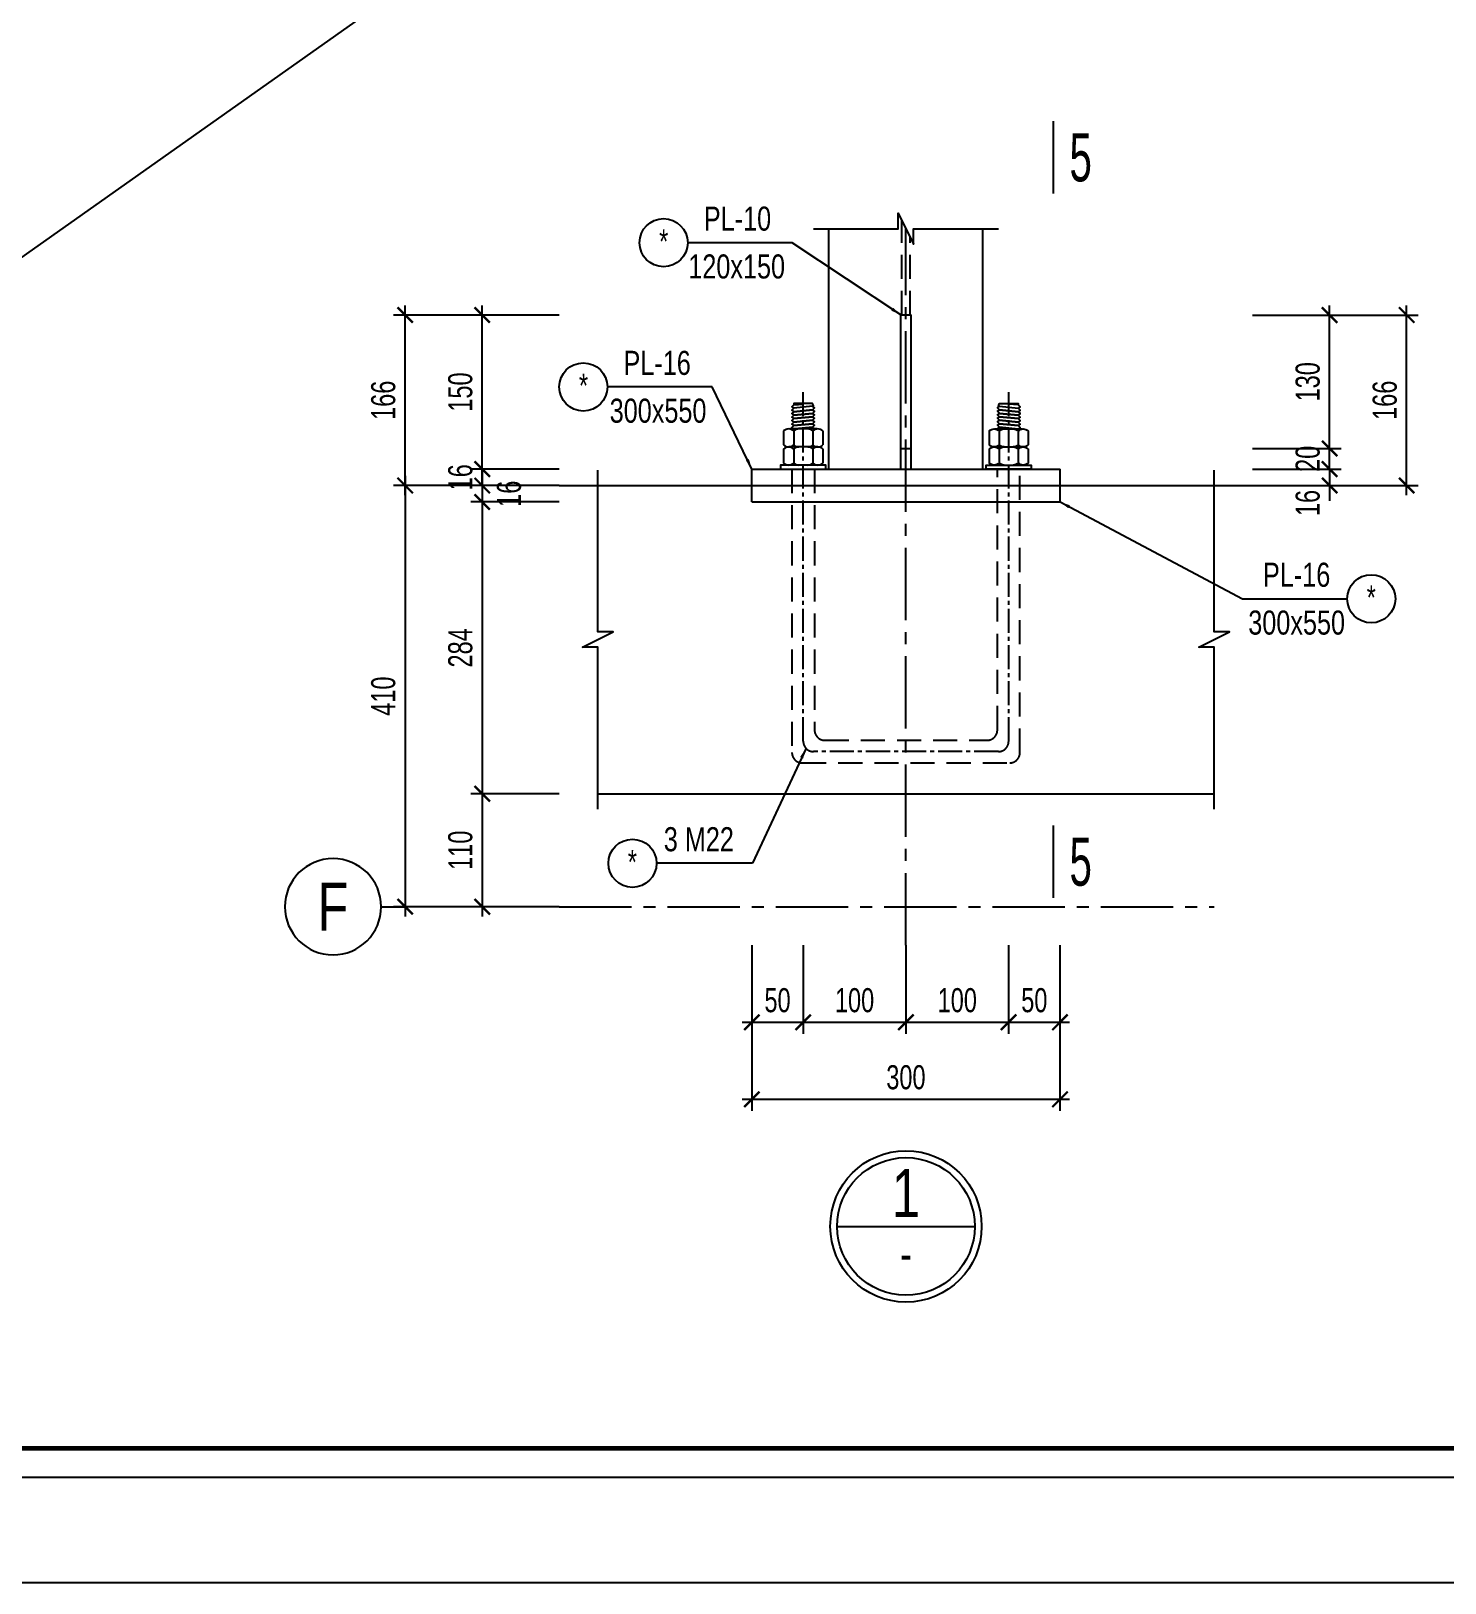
# Model space of a CAD drawing. Header units: millimetres. Extents: x 0 to 63075, y 0 to 44550.
# Drawn here: x 14690 to 25702, y 0 to 12085 of the extents above; entities that cross this region are included whole.
import ezdxf
from ezdxf.enums import TextEntityAlignment as Align

# ---------------------------------------------------------------- set-up
doc = ezdxf.new("R2010")
doc.units = ezdxf.units.MM
doc.header["$LTSCALE"] = 250
doc.header["$MEASUREMENT"] = 0
doc.header["$PDMODE"] = 3
doc.linetypes.add('CENTER2', pattern=[1.125, 0.75, -0.125, 0.125, -0.125])
doc.linetypes.add('HIDDEN', pattern=[0.375, 0.25, -0.125])
doc.layers.get('0').update_dxf_attribs({"linetype": 'CONTINUOUS'})
doc.layers.get('Defpoints').update_dxf_attribs({"linetype": 'CONTINUOUS'})
for name, color, linetype in [('251', 251, 'CONTINUOUS'), ('8', 8, 'CONTINUOUS'), ('AXIS_SUB', 150, 'CENTER2'), ('CDC-KHUNGTEN', 9, 'CONTINUOUS'), ('CDC.01.AXIS', 160, 'CENTER2'), ('CDC.02.DIM', 1, 'CONTINUOUS'), ('CDC.03.BORDER', 3, 'CONTINUOUS'), ('CDC.04.HIDDEN', 8, 'HIDDEN'), ('CDC.06.TEXT', 2, 'CONTINUOUS'), ('CDC.11.NOTE', 8, 'CONTINUOUS'), ('CDC.14.STEELNUM', 9, 'CONTINUOUS'), ('KCS_TEXT', 2, 'CONTINUOUS')]:
    doc.layers.add(name, color=color, linetype=linetype)
doc.layers.add('KCS_Plotter', color=11, linetype='CONTINUOUS', plot=False)
doc.styles.add('ARIA', font='arial.ttf', dxfattribs={"width": 0.75})
doc.styles.add('BIGTEXT', font='arial.ttf', dxfattribs={"width": 0.8})
doc.styles.add('KCS_BIGTEXT', font='arial.ttf', dxfattribs={"width": 0.75})
doc.styles.add('KCS_SMTEXT', font='arial.ttf', dxfattribs={"width": 0.7})
doc.styles.add('SMTEXT', font='arial.ttf', dxfattribs={"width": 0.75})
doc.dimstyles.new('KCS_DIM50 SC10', dxfattribs={"dimscale": 50, "dimtxt": 2.5, "dimasz": 1.6, "dimexe": 1.2, "dimexo": 0, "dimgap": 1, "dimtad": 1, "dimdec": 0, "dimlfac": 0.1, "dimzin": 0, "dimdsep": 46, "dimtxsty": 'KCS_SMTEXT', "dimblk": 'ARCHTICK', "dimcen": 0, "dimdle": 1, "dimclrd": 1, "dimclre": 1, "dimclrt": 2, "dimadec": 0, "dimazin": 0, "dimtfac": 1, "dimtdec": 0, "dimtix": 1, "dimtmove": 2, "dimatfit": 3, "dimfxl": 1, "dimtolj": 1, "dimtzin": 0, "dimarcsym": 0})
doc.dimstyles.new('KCS_DIM75 SC8', dxfattribs={"dimscale": 75, "dimtxt": 2.5, "dimasz": 1.6, "dimexe": 1.2, "dimexo": 0, "dimgap": 1, "dimtad": 1, "dimdec": 0, "dimlfac": 0.125, "dimzin": 0, "dimdsep": 46, "dimtxsty": 'KCS_SMTEXT', "dimblk": 'ARCHTICK', "dimcen": 0, "dimdle": 1, "dimclrd": 256, "dimclre": 256, "dimclrt": 2, "dimadec": 0, "dimazin": 0, "dimtfac": 1, "dimtdec": 0, "dimtix": 1, "dimtmove": 2, "dimatfit": 3, "dimfxl": 1, "dimtolj": 1, "dimtzin": 0, "dimarcsym": 0})

# ---------------------------------------------------------------- blocks, each defined once
blk = doc.blocks.new('_Axis name')
at = {"layer": 'CDC.02.DIM'}
blk.add_line((0, 2.5), (0, 0), dxfattribs=at)
blk.add_circle((0, 7.5), 5, dxfattribs=at)
at = {"layer": 'CDC.02.DIM', "style": 'BIGTEXT', "width": 0.75}
blk.add_attdef('.', text='', height=5, dxfattribs=at).set_placement((0, 7.5), align=Align.MIDDLE)
blk = doc.blocks.new('_ArchTick')
at = {"color": 0, "linetype": 'ByBlock', "const_width": 0.15}
blk.add_lwpolyline([(-0.5, -0.5), (0.5, 0.5)], dxfattribs=at)
blk = doc.blocks.new('*D169')
at = {"layer": 'CDC.02.DIM', "lineweight": -2, "transparency": 16777216}
for p, q in [((18204, 8674), (18204, 8794)), ((18804, 8674), (18114, 8674)), ((18204, 8674), (18204, 8546)), ((18804, 8546), (18114, 8546)), ((18204, 8546), (18204, 8426))]:
    blk.add_line(p, q, dxfattribs=at)
at = {"layer": 'Defpoints', "color": 0, "transparency": 16777216}
for p in [(18804, 8674), (18204, 8546), (18804, 8546)]:
    blk.add_point(p, dxfattribs=at)
at = {"layer": 'CDC.02.DIM', "lineweight": -2, "transparency": 16777216, "xscale": 120, "yscale": 120, "zscale": 120}
for p, rotation in [((18204, 8674), 270), ((18204, 8546), 90)]:
    blk.add_blockref('_ArchTick', p, dxfattribs=dict(at, rotation=rotation))
at = {"layer": 'CDC.02.DIM', "color": 2, "transparency": 16777216, "insert": (18034, 8610), "char_height": 187.5, "attachment_point": 5, "rotation": 90, "style": 'KCS_SMTEXT'}
blk.add_mtext('\\A1;16', dxfattribs=at)
blk = doc.blocks.new('*D170')
at = {"layer": 'CDC.02.DIM', "lineweight": -2, "transparency": 16777216}
for p, q in [((18204, 8546), (18204, 8666)), ((18804, 8546), (18114, 8546)), ((18204, 8546), (18204, 8418)), ((18804, 8418), (18114, 8418)), ((18204, 8418), (18204, 8298))]:
    blk.add_line(p, q, dxfattribs=at)
at = {"layer": 'Defpoints', "color": 0, "transparency": 16777216}
for p in [(18804, 8546), (18204, 8418), (18804, 8418)]:
    blk.add_point(p, dxfattribs=at)
at = {"layer": 'CDC.02.DIM', "lineweight": -2, "transparency": 16777216, "xscale": 120, "yscale": 120, "zscale": 120}
for p, rotation in [((18204, 8546), 270), ((18204, 8418), 90)]:
    blk.add_blockref('_ArchTick', p, dxfattribs=dict(at, rotation=rotation))
at = {"layer": 'CDC.02.DIM', "color": 2, "transparency": 16777216, "insert": (18413, 8482), "char_height": 187.5, "attachment_point": 5, "rotation": 90, "style": 'KCS_SMTEXT'}
blk.add_mtext('\\A1;16', dxfattribs=at)
blk = doc.blocks.new('*D171')
at = {"layer": 'CDC.02.DIM', "lineweight": -2, "transparency": 16777216}
for p, q in [((18204, 8493), (18204, 6071)), ((18804, 8418), (18114, 8418)), ((18804, 6146), (18114, 6146))]:
    blk.add_line(p, q, dxfattribs=at)
at = {"layer": 'Defpoints', "color": 0, "transparency": 16777216}
for p in [(18804, 8418), (18204, 6146), (18804, 6146)]:
    blk.add_point(p, dxfattribs=at)
at = {"layer": 'CDC.02.DIM', "lineweight": -2, "transparency": 16777216, "xscale": 120, "yscale": 120, "zscale": 120}
for p, rotation in [((18204, 8418), 90), ((18204, 6146), 270)]:
    blk.add_blockref('_ArchTick', p, dxfattribs=dict(at, rotation=rotation))
at = {"layer": 'CDC.02.DIM', "color": 2, "transparency": 16777216, "insert": (18034, 7282), "char_height": 187.5, "attachment_point": 5, "rotation": 90, "style": 'KCS_SMTEXT'}
blk.add_mtext('\\A1;284', dxfattribs=at)
blk = doc.blocks.new('*D172')
at = {"layer": 'CDC.02.DIM', "lineweight": -2, "transparency": 16777216}
for p, q in [((18204, 6221), (18204, 5191)), ((18804, 6146), (18114, 6146)), ((18804, 5266), (18114, 5266))]:
    blk.add_line(p, q, dxfattribs=at)
at = {"layer": 'Defpoints', "color": 0, "transparency": 16777216}
for p in [(18804, 6146), (18204, 5266), (18804, 5266)]:
    blk.add_point(p, dxfattribs=at)
at = {"layer": 'CDC.02.DIM', "lineweight": -2, "transparency": 16777216, "xscale": 120, "yscale": 120, "zscale": 120}
for p, rotation in [((18204, 6146), 90), ((18204, 5266), 270)]:
    blk.add_blockref('_ArchTick', p, dxfattribs=dict(at, rotation=rotation))
at = {"layer": 'CDC.02.DIM', "color": 2, "transparency": 16777216, "insert": (18034, 5706), "char_height": 187.5, "attachment_point": 5, "rotation": 90, "style": 'KCS_SMTEXT'}
blk.add_mtext('\\A1;110', dxfattribs=at)
blk = doc.blocks.new('*D173')
at = {"layer": 'CDC.02.DIM', "lineweight": -2, "transparency": 16777216}
for p, q in [((17604, 8621), (17604, 5191)), ((18804, 8546), (17514, 8546)), ((18804, 5266), (17514, 5266))]:
    blk.add_line(p, q, dxfattribs=at)
at = {"layer": 'Defpoints', "color": 0, "transparency": 16777216}
for p in [(18804, 8546), (17604, 5266), (18804, 5266)]:
    blk.add_point(p, dxfattribs=at)
at = {"layer": 'CDC.02.DIM', "lineweight": -2, "transparency": 16777216, "xscale": 120, "yscale": 120, "zscale": 120}
for p, rotation in [((17604, 8546), 90), ((17604, 5266), 270)]:
    blk.add_blockref('_ArchTick', p, dxfattribs=dict(at, rotation=rotation))
at = {"layer": 'CDC.02.DIM', "color": 2, "transparency": 16777216, "insert": (17434, 6906), "char_height": 187.5, "attachment_point": 5, "rotation": 90, "style": 'KCS_SMTEXT'}
blk.add_mtext('\\A1;410', dxfattribs=at)
blk = doc.blocks.new('*D174')
at = {"layer": 'CDC.02.DIM', "lineweight": -2, "transparency": 16777216}
for p, q in [((18204, 8599), (18204, 9949)), ((18804, 9874), (18114, 9874)), ((18804, 8674), (18114, 8674))]:
    blk.add_line(p, q, dxfattribs=at)
at = {"layer": 'Defpoints', "color": 0, "transparency": 16777216}
for p in [(18204, 9874), (18804, 9874), (18804, 8674)]:
    blk.add_point(p, dxfattribs=at)
at = {"layer": 'CDC.02.DIM', "lineweight": -2, "transparency": 16777216, "xscale": 120, "yscale": 120, "zscale": 120}
for p, rotation in [((18204, 9874), 90), ((18204, 8674), 270)]:
    blk.add_blockref('_ArchTick', p, dxfattribs=dict(at, rotation=rotation))
at = {"layer": 'CDC.02.DIM', "color": 2, "transparency": 16777216, "insert": (18034, 9274), "char_height": 187.5, "attachment_point": 5, "rotation": 90, "style": 'KCS_SMTEXT'}
blk.add_mtext('\\A1;150', dxfattribs=at)
blk = doc.blocks.new('*D175')
at = {"layer": 'CDC.02.DIM', "lineweight": -2, "transparency": 16777216}
for p, q in [((17604, 8471), (17604, 9949)), ((18804, 9874), (17514, 9874)), ((18804, 8546), (17514, 8546))]:
    blk.add_line(p, q, dxfattribs=at)
at = {"layer": 'Defpoints', "color": 0, "transparency": 16777216}
for p in [(17604, 9874), (18804, 9874), (18804, 8546)]:
    blk.add_point(p, dxfattribs=at)
at = {"layer": 'CDC.02.DIM', "lineweight": -2, "transparency": 16777216, "xscale": 120, "yscale": 120, "zscale": 120}
for p, rotation in [((17604, 9874), 90), ((17604, 8546), 270)]:
    blk.add_blockref('_ArchTick', p, dxfattribs=dict(at, rotation=rotation))
at = {"layer": 'CDC.02.DIM', "color": 2, "transparency": 16777216, "insert": (17434, 9210), "char_height": 187.5, "attachment_point": 5, "rotation": 90, "style": 'KCS_SMTEXT'}
blk.add_mtext('\\A1;166', dxfattribs=at)
blk = doc.blocks.new('*D176')
at = {"layer": 'CDC.02.DIM', "lineweight": -2, "transparency": 16777216}
for p, q in [((20304, 4966), (20304, 4276)), ((20704, 4966), (20704, 4276)), ((20229, 4366), (20779, 4366))]:
    blk.add_line(p, q, dxfattribs=at)
at = {"layer": 'Defpoints', "color": 0, "transparency": 16777216}
for p in [(20304, 4966), (20704, 4966), (20704, 4366)]:
    blk.add_point(p, dxfattribs=at)
at = {"layer": 'CDC.02.DIM', "lineweight": -2, "transparency": 16777216, "xscale": 120, "yscale": 120, "zscale": 120, "rotation": 180}
blk.add_blockref('_ArchTick', (20304, 4366), dxfattribs=at)
at = {"layer": 'CDC.02.DIM', "lineweight": -2, "transparency": 16777216, "xscale": 120, "yscale": 120, "zscale": 120}
blk.add_blockref('_ArchTick', (20704, 4366), dxfattribs=at)
at = {"layer": 'CDC.02.DIM', "color": 2, "transparency": 16777216, "insert": (20504, 4537), "char_height": 187.5, "attachment_point": 5, "style": 'KCS_SMTEXT'}
blk.add_mtext('\\A1;50', dxfattribs=at)
blk = doc.blocks.new('*D177')
at = {"layer": 'CDC.02.DIM', "lineweight": -2, "transparency": 16777216}
for p, q in [((20704, 4966), (20704, 4276)), ((21504, 4966), (21504, 4276)), ((20629, 4366), (21579, 4366))]:
    blk.add_line(p, q, dxfattribs=at)
at = {"layer": 'Defpoints', "color": 0, "transparency": 16777216}
for p in [(20704, 4966), (21504, 4966), (21504, 4366)]:
    blk.add_point(p, dxfattribs=at)
at = {"layer": 'CDC.02.DIM', "lineweight": -2, "transparency": 16777216, "xscale": 120, "yscale": 120, "zscale": 120, "rotation": 180}
blk.add_blockref('_ArchTick', (20704, 4366), dxfattribs=at)
at = {"layer": 'CDC.02.DIM', "lineweight": -2, "transparency": 16777216, "xscale": 120, "yscale": 120, "zscale": 120}
blk.add_blockref('_ArchTick', (21504, 4366), dxfattribs=at)
at = {"layer": 'CDC.02.DIM', "color": 2, "transparency": 16777216, "insert": (21104, 4537), "char_height": 187.5, "attachment_point": 5, "style": 'KCS_SMTEXT'}
blk.add_mtext('\\A1;100', dxfattribs=at)
blk = doc.blocks.new('*D178')
at = {"layer": 'CDC.02.DIM', "lineweight": -2, "transparency": 16777216}
for p, q in [((21504, 4966), (21504, 4276)), ((22304, 4966), (22304, 4276)), ((21429, 4366), (22379, 4366))]:
    blk.add_line(p, q, dxfattribs=at)
at = {"layer": 'Defpoints', "color": 0, "transparency": 16777216}
for p in [(21504, 4966), (22304, 4966), (22304, 4366)]:
    blk.add_point(p, dxfattribs=at)
at = {"layer": 'CDC.02.DIM', "lineweight": -2, "transparency": 16777216, "xscale": 120, "yscale": 120, "zscale": 120, "rotation": 180}
blk.add_blockref('_ArchTick', (21504, 4366), dxfattribs=at)
at = {"layer": 'CDC.02.DIM', "lineweight": -2, "transparency": 16777216, "xscale": 120, "yscale": 120, "zscale": 120}
blk.add_blockref('_ArchTick', (22304, 4366), dxfattribs=at)
at = {"layer": 'CDC.02.DIM', "color": 2, "transparency": 16777216, "insert": (21904, 4537), "char_height": 187.5, "attachment_point": 5, "style": 'KCS_SMTEXT'}
blk.add_mtext('\\A1;100', dxfattribs=at)
blk = doc.blocks.new('*D179')
at = {"layer": 'CDC.02.DIM', "lineweight": -2, "transparency": 16777216}
for p, q in [((22304, 4966), (22304, 4276)), ((22704, 4966), (22704, 4276)), ((22229, 4366), (22779, 4366))]:
    blk.add_line(p, q, dxfattribs=at)
at = {"layer": 'Defpoints', "color": 0, "transparency": 16777216}
for p in [(22304, 4966), (22704, 4966), (22704, 4366)]:
    blk.add_point(p, dxfattribs=at)
at = {"layer": 'CDC.02.DIM', "lineweight": -2, "transparency": 16777216, "xscale": 120, "yscale": 120, "zscale": 120, "rotation": 180}
blk.add_blockref('_ArchTick', (22304, 4366), dxfattribs=at)
at = {"layer": 'CDC.02.DIM', "lineweight": -2, "transparency": 16777216, "xscale": 120, "yscale": 120, "zscale": 120}
blk.add_blockref('_ArchTick', (22704, 4366), dxfattribs=at)
at = {"layer": 'CDC.02.DIM', "color": 2, "transparency": 16777216, "insert": (22504, 4537), "char_height": 187.5, "attachment_point": 5, "style": 'KCS_SMTEXT'}
blk.add_mtext('\\A1;50', dxfattribs=at)
blk = doc.blocks.new('*D180')
at = {"layer": 'CDC.02.DIM', "lineweight": -2, "transparency": 16777216}
for p, q in [((20304, 4966), (20304, 3676)), ((22704, 4966), (22704, 3676)), ((22779, 3766), (20229, 3766))]:
    blk.add_line(p, q, dxfattribs=at)
at = {"layer": 'Defpoints', "color": 0, "transparency": 16777216}
for p in [(20304, 4966), (22704, 4966), (20304, 3766)]:
    blk.add_point(p, dxfattribs=at)
at = {"layer": 'CDC.02.DIM', "lineweight": -2, "transparency": 16777216, "xscale": 120, "yscale": 120, "zscale": 120, "rotation": 180}
blk.add_blockref('_ArchTick', (20304, 3766), dxfattribs=at)
at = {"layer": 'CDC.02.DIM', "lineweight": -2, "transparency": 16777216, "xscale": 120, "yscale": 120, "zscale": 120}
blk.add_blockref('_ArchTick', (22704, 3766), dxfattribs=at)
at = {"layer": 'CDC.02.DIM', "color": 2, "transparency": 16777216, "insert": (21504, 3937), "char_height": 187.5, "attachment_point": 5, "style": 'KCS_SMTEXT'}
blk.add_mtext('\\A1;300', dxfattribs=at)
blk = doc.blocks.new('*D181')
at = {"layer": 'CDC.02.DIM', "lineweight": -2, "transparency": 16777216}
for p, q in [((24804, 8834), (24804, 8954)), ((24204, 8834), (24894, 8834)), ((24804, 8674), (24804, 8834)), ((24204, 8674), (24894, 8674)), ((24804, 8674), (24804, 8554))]:
    blk.add_line(p, q, dxfattribs=at)
at = {"layer": 'Defpoints', "color": 0, "transparency": 16777216}
for p in [(24204, 8834), (24804, 8834), (24204, 8674)]:
    blk.add_point(p, dxfattribs=at)
at = {"layer": 'CDC.02.DIM', "lineweight": -2, "transparency": 16777216, "xscale": 120, "yscale": 120, "zscale": 120}
for p, rotation in [((24804, 8834), 270), ((24804, 8674), 90)]:
    blk.add_blockref('_ArchTick', p, dxfattribs=dict(at, rotation=rotation))
at = {"layer": 'CDC.02.DIM', "color": 2, "transparency": 16777216, "insert": (24634, 8754), "char_height": 187.5, "attachment_point": 5, "rotation": 90, "style": 'KCS_SMTEXT'}
blk.add_mtext('\\A1;20', dxfattribs=at)
blk = doc.blocks.new('*D182')
at = {"layer": 'CDC.02.DIM', "lineweight": -2, "transparency": 16777216}
for p, q in [((24804, 8759), (24804, 9949)), ((24204, 9874), (24894, 9874)), ((24204, 8834), (24894, 8834))]:
    blk.add_line(p, q, dxfattribs=at)
at = {"layer": 'Defpoints', "color": 0, "transparency": 16777216}
for p in [(24204, 9874), (24804, 9874), (24204, 8834)]:
    blk.add_point(p, dxfattribs=at)
at = {"layer": 'CDC.02.DIM', "lineweight": -2, "transparency": 16777216, "xscale": 120, "yscale": 120, "zscale": 120}
for p, rotation in [((24804, 9874), 90), ((24804, 8834), 270)]:
    blk.add_blockref('_ArchTick', p, dxfattribs=dict(at, rotation=rotation))
at = {"layer": 'CDC.02.DIM', "color": 2, "transparency": 16777216, "insert": (24634, 9354), "char_height": 187.5, "attachment_point": 5, "rotation": 90, "style": 'KCS_SMTEXT'}
blk.add_mtext('\\A1;130', dxfattribs=at)
blk = doc.blocks.new('*D183')
at = {"layer": 'CDC.02.DIM', "lineweight": -2, "transparency": 16777216}
for p, q in [((25404, 8471), (25404, 9949)), ((24204, 9874), (25494, 9874)), ((24204, 8546), (25494, 8546))]:
    blk.add_line(p, q, dxfattribs=at)
at = {"layer": 'Defpoints', "color": 0, "transparency": 16777216}
for p in [(24204, 9874), (25404, 9874), (24204, 8546)]:
    blk.add_point(p, dxfattribs=at)
at = {"layer": 'CDC.02.DIM', "lineweight": -2, "transparency": 16777216, "xscale": 120, "yscale": 120, "zscale": 120}
for p, rotation in [((25404, 9874), 90), ((25404, 8546), 270)]:
    blk.add_blockref('_ArchTick', p, dxfattribs=dict(at, rotation=rotation))
at = {"layer": 'CDC.02.DIM', "color": 2, "transparency": 16777216, "insert": (25234, 9210), "char_height": 187.5, "attachment_point": 5, "rotation": 90, "style": 'KCS_SMTEXT'}
blk.add_mtext('\\A1;166', dxfattribs=at)
blk = doc.blocks.new('*D184')
at = {"layer": 'CDC.02.DIM', "lineweight": -2, "transparency": 16777216}
for p, q in [((24804, 8674), (24804, 8794)), ((24204, 8674), (24894, 8674)), ((24804, 8674), (24804, 8546)), ((24204, 8546), (24894, 8546)), ((24804, 8546), (24804, 8426))]:
    blk.add_line(p, q, dxfattribs=at)
at = {"layer": 'Defpoints', "color": 0, "transparency": 16777216}
for p in [(24204, 8674), (24204, 8546), (24804, 8546)]:
    blk.add_point(p, dxfattribs=at)
at = {"layer": 'CDC.02.DIM', "lineweight": -2, "transparency": 16777216, "xscale": 120, "yscale": 120, "zscale": 120}
for p, rotation in [((24804, 8674), 270), ((24804, 8546), 90)]:
    blk.add_blockref('_ArchTick', p, dxfattribs=dict(at, rotation=rotation))
at = {"layer": 'CDC.02.DIM', "color": 2, "transparency": 16777216, "insert": (24634, 8410), "char_height": 187.5, "attachment_point": 5, "rotation": 90, "style": 'KCS_SMTEXT'}
blk.add_mtext('\\A1;16', dxfattribs=at)
blk = doc.blocks.new('ECUM20')
at = {"layer": '251'}
h = blk.add_hatch(color=256, dxfattribs=at)
h.paths.add_polyline_path([(2.58, 0.09, 0.192582), (1.69, -0.26, 0.192582), (0.8, 0.09)])
h.paths.add_polyline_path([(-1.69, -0.26, 0.192582), (-2.58, 0.09), (-0.8, 0.09, 0.192582)])
h = blk.add_hatch(color=256, dxfattribs=at)
h.paths.add_polyline_path([(2.58, -3.11, -0.192582), (1.69, -2.75, -0.192582), (0.8, -3.11)])
h.paths.add_polyline_path([(-1.69, -2.75, -0.192582), (-2.58, -3.11), (-0.8, -3.11, -0.192582)])
at = {"layer": '8'}
for p, q in [((2.4, 0.09), (-2.4, 0.09)), ((-3.47, -0.26), (-3.47, -2.75)), ((-1.69, -0.26), (-1.69, -2.75)), ((-1.69, -0.26), (-1.69, -2.75)), ((1.69, -0.26), (1.69, -2.75)), ((3.47, -0.26), (3.47, -2.75)), ((2.58, -3.11), (-2.58, -3.11))]:
    blk.add_line(p, q, dxfattribs=at)
for centre, start, end in [((-2.58, -1.2), 46.3972, 133.6028), ((-0.8, -1.2), 90, 133.6028), ((0.8, -1.2), 46.3972, 90), ((2.58, -1.2), 46.3972, 133.6028), ((-2.58, -1.82), 226.3972, 313.6028), ((-0.8, -1.82), 226.3972, 270), ((0.8, -1.82), 270, 313.6028), ((2.58, -1.82), 226.3972, 313.6028)]:
    blk.add_arc(centre, 1.29, start, end, dxfattribs=at)
blk = doc.blocks.new('BL NEO M22')
at = {"layer": 'AXIS_SUB'}
for p, q in [((-800, 80), (-800, 2798)), ((800, 80), (800, 2798)), ((720, 0), (-720, 0))]:
    blk.add_line(p, q, dxfattribs=at)
for centre, start, end in [((-720, 80), 180, 270), ((720, 80), 270, 0)]:
    blk.add_arc(centre, 80, start, end, dxfattribs=at)
at = {"layer": 'CDC.04.HIDDEN', "linetype": 'Continuous'}
for p, q in [((-801, 2710), (-801, 2706)), ((801, 2710), (801, 2706))]:
    blk.add_line(p, q, dxfattribs=at)
for points in [[(-729, 2689), (-720, 2696), (-729, 2710), (-874, 2710), (-874, 2701), (-889, 2686), (-874, 2674)], [(-874, 2701), (-801, 2706), (-801, 2710)], [(729, 2689), (720, 2696), (729, 2710), (874, 2710), (874, 2701), (889, 2686), (874, 2674)], [(874, 2701), (801, 2706), (801, 2710)], [(-715, 2513), (-713, 2514), (-729, 2526), (-863, 2513)], [(715, 2513), (713, 2514), (729, 2526), (863, 2513)], [(-725, 2372), (-729, 2375), (-764, 2372)], [(725, 2372), (729, 2375), (764, 2372)], [(-725, 2231), (-729, 2234), (-764, 2231)], [(725, 2231), (729, 2234), (764, 2231)]]:
    blk.add_lwpolyline(points, dxfattribs=at)
for points in [[(-874, 2674), (-889, 2659), (-874, 2647), (-729, 2662), (-713, 2677), (-729, 2689)], [(-874, 2647), (-889, 2632), (-874, 2620), (-729, 2634), (-713, 2650), (-729, 2662)], [(874, 2674), (889, 2659), (874, 2647), (729, 2662), (713, 2677), (729, 2689)], [(874, 2647), (889, 2632), (874, 2620), (729, 2634), (713, 2650), (729, 2662)], [(-874, 2620), (-889, 2605), (-874, 2593), (-729, 2607), (-713, 2623), (-729, 2634)], [(-874, 2593), (-889, 2578), (-874, 2566), (-729, 2580), (-713, 2596), (-729, 2607)], [(-874, 2566), (-889, 2550), (-874, 2539), (-729, 2553), (-713, 2569), (-729, 2580)], [(-874, 2539), (-889, 2523), (-874, 2512), (-729, 2526), (-713, 2541), (-729, 2553)], [(874, 2620), (889, 2605), (874, 2593), (729, 2607), (713, 2623), (729, 2634)], [(874, 2593), (889, 2578), (874, 2566), (729, 2580), (713, 2596), (729, 2607)], [(874, 2566), (889, 2550), (874, 2539), (729, 2553), (713, 2569), (729, 2580)], [(874, 2539), (889, 2523), (874, 2512), (729, 2526), (713, 2541), (729, 2553)], [(-976, 2200), (-624, 2200), (-624, 2231), (-976, 2231)], [(976, 2200), (624, 2200), (624, 2231), (976, 2231)]]:
    blk.add_lwpolyline(points, close=True, dxfattribs=at)
at = {"layer": 'CDC.04.HIDDEN', "color": 0, "linetype": 'ByBlock', "ltscale": 3}
for points in [[(-888, 2200), (-888, -8, 0.414214), (-808, -88), (808, -88, 0.414214), (888, -8), (888, 2200)], [(-712, 2200), (-712, 168, 0.414214), (-632, 88), (632, 88, 0.414214), (712, 168), (712, 2200)]]:
    blk.add_lwpolyline(points, format="xyb", dxfattribs=at)
at = {"layer": 'CDC.04.HIDDEN', "linetype": 'Continuous', "xscale": 43.99999999906868, "yscale": 43.99999999906868, "zscale": 43.99999999906868}
for p in [(-800, 2509), (-800, 2368)]:
    blk.add_blockref('ECUM20', p, dxfattribs=at)
at = {"layer": 'CDC.04.HIDDEN', "linetype": 'Continuous', "extrusion": (0, 0, -1), "xscale": 44, "yscale": 44, "zscale": -43.99999999925494}
for p in [(-800, 2509), (-800, 2368)]:
    blk.add_blockref('ECUM20', p, dxfattribs=at)
blk = doc.blocks.new('GCC_01')
at = {"layer": 'CDC.06.TEXT'}
blk.add_line((0, 0), (0, 375), dxfattribs=at)
at = {"layer": 'CDC.06.TEXT', "style": 'KCS_BIGTEXT', "width": 0.6}
blk.add_attdef('1', text='', height=250, dxfattribs=at).set_placement((-83.3, 62.5), align=Align.RIGHT)
blk = doc.blocks.new('Khung tên chuẩn')
at = {"layer": 'CDC-KHUNGTEN', "color": 8}
blk.add_lwpolyline([(75096, 1100), (83000, 1100), (83000, 58300), (3000, 58300), (3000, 1100), (75096, 1100)], dxfattribs=at)
at = {"layer": 'CDC-KHUNGTEN', "color": 255, "lineweight": 60}
blk.add_lwpolyline([(74900, 1400), (74900, 58000), (3300, 58000), (3300, 1400), (74900, 1400)], close=True, dxfattribs=at)
at = {"layer": 'Defpoints', "color": 1, "ltscale": 0.2}
blk.add_lwpolyline([(0, 0), (0, 59400), (84100, 59400), (84100, 0), (0, 0)], close=True, dxfattribs=at)

msp = doc.modelspace()

# ---------------------------------------------------------------- linework, layer by layer
at = {"layer": 'CDC.01.AXIS', "ltscale": 3}
for p, q in [((21504.3, 4966.2), (21504.3, 10546.2)), ((18804.3, 8546.2), (24204.3, 8546.2)), ((18804.3, 5266.2), (23904.3, 5266.2))]:
    msp.add_line(p, q, dxfattribs=at)
at = {"layer": 'CDC.03.BORDER'}
for p, q in [((20904.3, 8674.2), (20904.3, 10546.2)), ((22104.3, 8674.2), (22104.3, 10546.2)), ((21464.3, 9874.2), (21544.3, 9874.2)), ((21464.3, 8674.2), (21464.3, 9874.2)), ((21544.3, 8674.2), (21544.3, 9874.2)), ((21464.3, 8834.2), (21544.3, 8834.2)), ((20304.3, 8674.2), (22704.3, 8674.2)), ((20304.3, 8418.2), (20304.3, 8674.2)), ((22704.3, 8418.2), (22704.3, 8674.2)), ((19104.3, 8546.2), (23904.3, 8546.2)), ((20304.3, 8418.2), (22704.3, 8418.2)), ((19104.3, 6146.2), (23904.3, 6146.2))]:
    msp.add_line(p, q, dxfattribs=at)
at = {"layer": 'CDC.04.HIDDEN', "ltscale": 3}
for p, q in [((21472.3, 9874.2), (21472.3, 10610.2)), ((21536.3, 9874.2), (21536.3, 10482.2))]:
    msp.add_line(p, q, dxfattribs=at)
at = {"layer": 'CDC.06.TEXT'}
msp.add_line((20968.6, 2776.7), (22040, 2776.7), dxfattribs=at)
at = {"layer": 'CDC.06.TEXT', "color": 1}
msp.add_circle((21504.3, 2776.7), 589.3, dxfattribs=at)
at = {"layer": 'CDC.06.TEXT', "color": 4}
msp.add_circle((21504.3, 2776.7), 535.7, dxfattribs=at)
at = {"layer": 'CDC.11.NOTE'}
for points in [[(20784.3, 10546.2), (21444.3, 10546.2), (21444.3, 10666.2), (21564.3, 10426.2), (21564.3, 10546.2), (22224.3, 10546.2)], [(19104.3, 6026.2), (19104.3, 7286.2), (18984.3, 7286.2), (19224.3, 7406.2), (19104.3, 7406.2), (19104.3, 8666.2)], [(23904.3, 6026.2), (23904.3, 7286.2), (23784.3, 7286.2), (24024.3, 7406.2), (23904.3, 7406.2), (23904.3, 8666.2)]]:
    msp.add_lwpolyline(points, dxfattribs=at)
at = {"layer": 'CDC.14.STEELNUM'}
for centre in [(19616.7, 10437.1), (18991.4, 9313.9), (25128.4, 7664), (19373.9, 5604.3, 0)]:
    msp.add_circle(centre, 187.5, dxfattribs=at)
at = {"layer": 'KCS_Plotter'}
msp.add_line((0, 0), (63075, 44550), dxfattribs=at)

# ---------------------------------------------------------------- block references
at = {"xscale": 0.7500000055733835, "yscale": 0.7500000055733835, "zscale": 0.7500000055733835}
msp.add_blockref('Khung tên chuẩn', (0, 0), dxfattribs=at)
ref = msp.add_blockref('GCC_01', (22652.7, 10821), dxfattribs=dict(xscale=-1.5, yscale=1.5, zscale=1.5))
ref.add_attrib('1', '5', dxfattribs={"layer": 'CDC.06.TEXT', "height": 375, "style": 'KCS_BIGTEXT', "width": 0.6}).set_placement((22952.6, 10914.7), align=Align.RIGHT)
ref = msp.add_blockref('GCC_01', (22652.7, 5336.1), dxfattribs=dict(xscale=-1.5, yscale=1.5, zscale=1.5))
ref.add_attrib('1', '5', dxfattribs={"layer": 'CDC.06.TEXT', "height": 375, "style": 'KCS_BIGTEXT', "width": 0.6}).set_placement((22952.6, 5429.8), align=Align.RIGHT)
ref = msp.add_blockref('_Axis name', (17604.3, 5266.2), dxfattribs=dict(xscale=-75, yscale=75, zscale=75, rotation=90))
ref.add_attrib('.', 'F', dxfattribs={"layer": 'CDC.02.DIM', "height": 375, "style": 'BIGTEXT', "width": 0.75}).set_placement((17041.8, 5266.2), align=Align.MIDDLE)
at = {"layer": 'CDC.04.HIDDEN'}
msp.add_blockref('BL NEO M22', (21504.3, 6474.2), dxfattribs=at)

# ---------------------------------------------------------------- texts
at = {"layer": 'CDC.06.TEXT', "style": 'SMTEXT', "width": 0.75}
for s, height, p in [('1', 375, (21504.3, 3036.3)), ('-', 267.9, (21504.3, 2564.1))]:
    msp.add_text(s, height=height, dxfattribs=at).set_placement(p, align=Align.MIDDLE_CENTER)
at = {"layer": 'CDC.14.STEELNUM', "style": 'KCS_SMTEXT', "width": 0.7}
for p in [(19617.4, 10353.4), (18992.9, 9230.3), (25128.4, 7580.4), (19373.6, 5520.7, 0)]:
    msp.add_text('*', height=187.5, dxfattribs=at).set_placement(p, align=Align.CENTER)
at = {"layer": 'KCS_TEXT', "style": 'ARIA', "width": 0.75}
for s, rotation, p in [('PL-10', 0, (20192.2, 10530.8)), ('120x150', 360, (20185.9, 10158.3)), ('PL-16', 0, (19566.4, 9407.6)), ('300x550', 360, (19573.7, 9035.1)), ('PL-16', 360, (24547.2, 7757.7)), ('300x550', 0, (24547.2, 7385.2)), ('3 M22', 0, (19891.1, 5698.1, 0))]:
    msp.add_text(s, height=187.5, rotation=rotation, dxfattribs=at).set_placement(p, align=Align.CENTER)

# ---------------------------------------------------------------- dimensions: what is measured, and where the dimension line sits
at = {"layer": 'CDC.02.DIM'}
for base, p1, p2, picture, middle in [((17604.3, 9874.2), (18804.3, 8546.2), (18804.3, 9874.2), '*D175', (17433.6, 9210.2)), ((18204.3, 9874.2), (18804.3, 8674.2), (18804.3, 9874.2), '*D174', (18033.6, 9274.2)), ((24804.3, 9874.2), (24204.3, 8834.2), (24204.3, 9874.2), '*D182', (24633.5, 9354.2)), ((25404.3, 9874.2), (24204.3, 8546.2), (24204.3, 9874.2), '*D183', (25233.6, 9210.2)), ((24804.3, 8834.2), (24204.3, 8674.2), (24204.3, 8834.2), '*D181', (24633.6, 8754.2)), ((18204.3, 8546.2), (18804.3, 8674.2), (18804.3, 8546.2), '*D169', (18033.6, 8610.2)), ((17604.3, 5266.2), (18804.3, 8546.2), (18804.3, 5266.2), '*D173', (17433.6, 6906.2)), ((18204.3, 6146.2), (18804.3, 8418.2), (18804.3, 6146.2), '*D171', (18033.6, 7282.2)), ((18204.3, 5266.2), (18804.3, 6146.2), (18804.3, 5266.2), '*D172', (18033.6, 5706.2))]:
    dim = msp.add_linear_dim(base=base, p1=p1, p2=p2, angle=90, dimstyle='KCS_DIM75 SC8', dxfattribs=at)
    dim.commit()
    dim.dimension.update_dxf_attribs({"geometry": picture, "text_midpoint": middle})
for base, p1, p2, picture, middle in [((24804.3, 8546.2), (24204.3, 8674.2), (24204.3, 8546.2), '*D184', (24633.6, 8410.2)), ((18204.3, 8418.2), (18804.3, 8546.2), (18804.3, 8418.2), '*D170', (18412.8, 8482.2))]:
    dim = msp.add_linear_dim(base=base, p1=p1, p2=p2, angle=90, dimstyle='KCS_DIM75 SC8', dxfattribs=at)
    dim.commit()
    dim.dimension.update_dxf_attribs({"geometry": picture, "text_midpoint": middle, "dimtype": 160})
for base, p1, p2, picture, middle in [((20704.3, 4366.2), (20304.3, 4966.2), (20704.3, 4966.2), '*D176', (20504.3, 4537)), ((20304.3, 3766.2), (22704.3, 4966.2), (20304.3, 4966.2), '*D180', (21504.3, 3937)), ((21504.3, 4366.2), (20704.3, 4966.2), (21504.3, 4966.2), '*D177', (21104.3, 4537)), ((22304.3, 4366.2), (21504.3, 4966.2), (22304.3, 4966.2), '*D178', (21904.3, 4537)), ((22704.3, 4366.2), (22304.3, 4966.2), (22704.3, 4966.2), '*D179', (22504.3, 4537))]:
    dim = msp.add_linear_dim(base=base, p1=p1, p2=p2, dimstyle='KCS_DIM75 SC8', dxfattribs=at)
    dim.commit()
    dim.dimension.update_dxf_attribs({"geometry": picture, "text_midpoint": middle})

# ---------------------------------------------------------------- leaders
at = {"layer": 'CDC.11.NOTE'}
for points in [[(21464.3, 9874.2), (20619.2, 10437.1), (19804.2, 10437.1)], [(20304.3, 8674.2), (19993.8, 9313.9), (19178.9, 9313.9)], [(22704.3, 8418.2), (24125.9, 7664), (24940.9, 7664)], [(20725.8, 6499.7, 0), (20308.1, 5604.3, 0), (19561.4, 5604.3, 0)]]:
    msp.add_leader(points, dimstyle='KCS_DIM50 SC10', dxfattribs=at)

doc.saveas('drawing.dxf')
